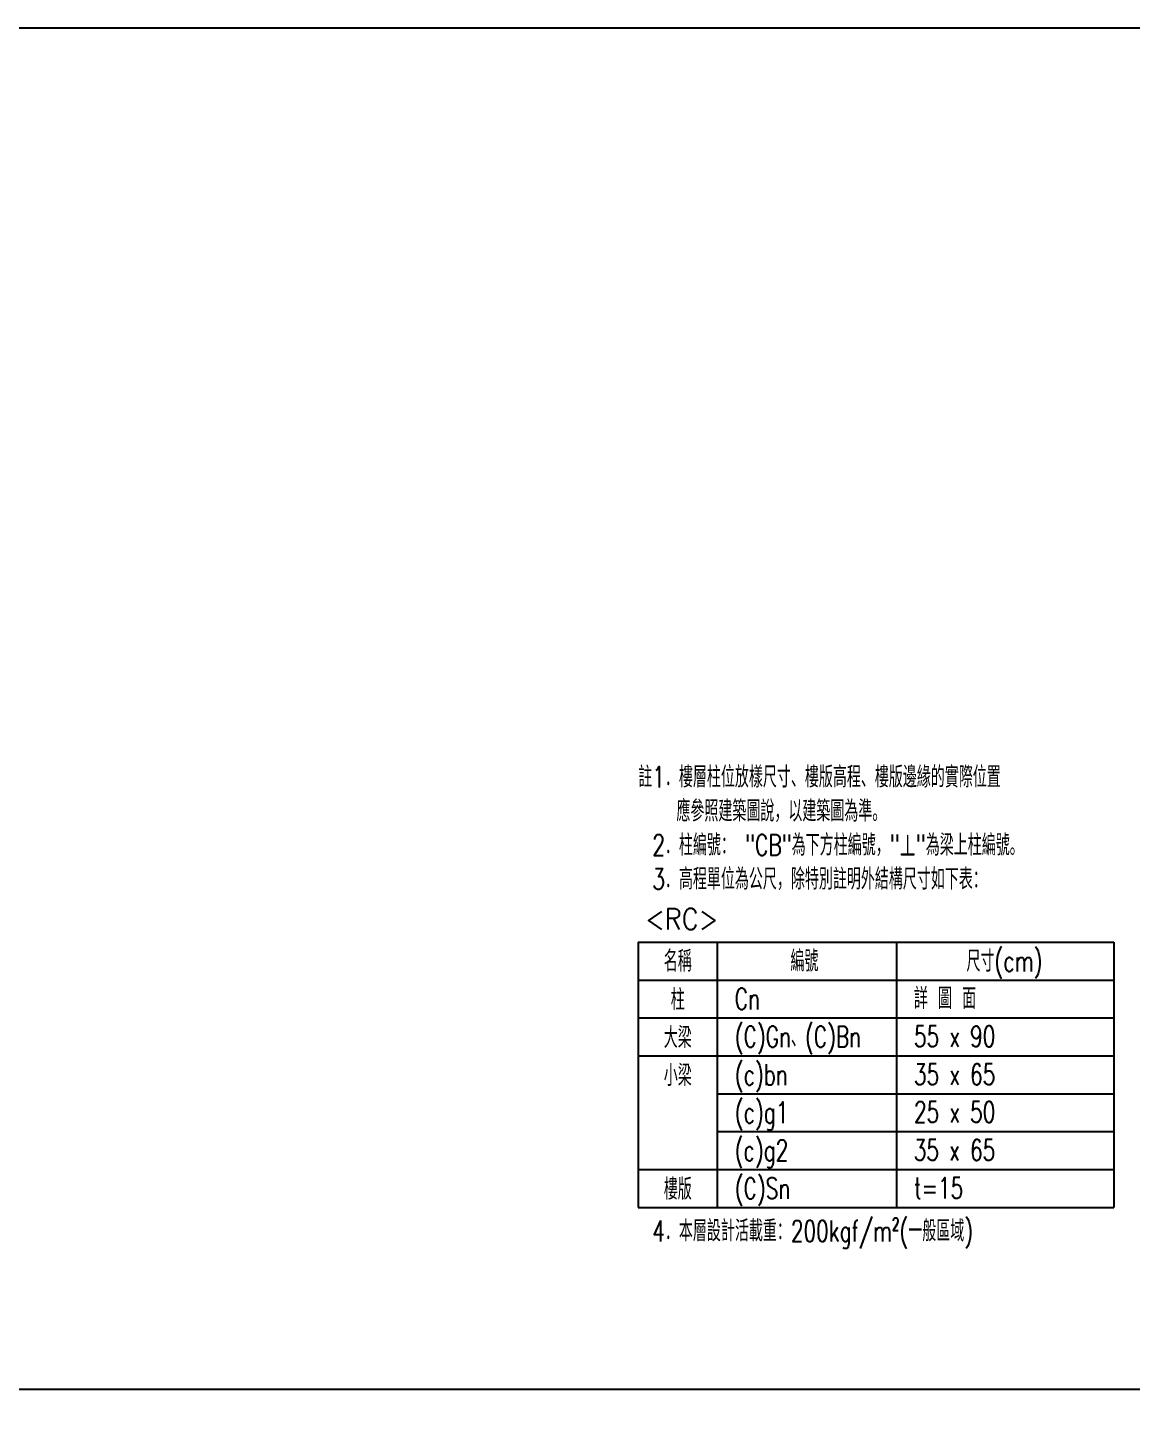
# Model space of a CAD drawing. Header units: millimetres. Extents: x -3377 to 119122, y -22007 to 15479.
# Drawn here: x 67759 to 70905, y 3802 to 7760 of the extents above; entities that cross this region are included whole.
import ezdxf
from ezdxf.enums import TextEntityAlignment as Align

# ---------------------------------------------------------------- set-up
doc = ezdxf.new("R2010")
doc.units = ezdxf.units.MM
doc.header["$LTSCALE"] = 150
doc.header["$MEASUREMENT"] = 0
doc.layers.get('0').update_dxf_attribs({"plot": 0})
for name, color, linetype in [('NOTE2', 2, 'Continuous'), ('S-TAB', 4, 'Continuous'), ('S-TEXT', 2, 'Continuous')]:
    doc.layers.add(name, color=color, linetype=linetype)
doc.styles.add('4C', font='romans.shx', dxfattribs={"width": 0.9, "height": 52.5, "bigfont": '1lsp.shx'})
doc.styles.add('CS4', font='romans.shx', dxfattribs={"width": 0.7, "height": 45, "bigfont": 'lsp.shx'})

# ---------------------------------------------------------------- blocks, each defined once
blk = doc.blocks.new('DwFm')
blk.add_lwpolyline([(-12110.4, 0), (0, 0), (0, -7760.1), (-12110.4, -7760.1)], close=True)
blk.add_lwpolyline([(-12110.4, -3880.1), (0, -3880.1)])

msp = doc.modelspace()

# ---------------------------------------------------------------- linework, layer by layer
at = {"layer": 'S-TAB'}
for p, q in [((69499.9, 5153.74), (70855.3, 5153.74)), ((69499.9, 5153.74), (69499.9, 4397.74)), ((69724.9, 5153.74), (69724.9, 4397.74)), ((70235.69, 5153.74), (70235.69, 4397.74)), ((70855.3, 5153.74), (70855.3, 4397.74)), ((69499.9, 5045.74), (70855.3, 5045.74)), ((69499.9, 4937.74), (70855.3, 4937.74)), ((69499.9, 4829.74), (70855.3, 4829.74)), ((69724.9, 4721.74), (70855.3, 4721.74)), ((69724.52, 4613.75), (70854.92, 4613.75)), ((69499.9, 4505.74), (70855.3, 4505.74)), ((69499.9, 4397.74), (70855.3, 4397.74))]:
    msp.add_line(p, q, dxfattribs=at)

# ---------------------------------------------------------------- block references
msp.add_blockref('DwFm', (72662.4, 7760.14))

# ---------------------------------------------------------------- texts
at = {"layer": 'NOTE2', "style": '4C', "width": 0.9}
msp.add_text('<RC>', height=60, dxfattribs=at).set_placement((69623.51, 5219.45), align=Align.MIDDLE_CENTER)
at = {"layer": 'S-TEXT', "linetype": 'Continuous', "style": 'CS4', "width": 0.7}
for s, p in [('註1．樓層柱位放樣尺寸、樓版高程、樓版邊緣的實際位置', (69499.9, 5594.58)), ('\u3000\u3000 應參照建築圖說，以建築圖為準。', (69499.9, 5497.63)), ('\u30002．柱編號： "CB"為下方柱編號，"⊥"為梁上柱編號。', (69499.9, 5400.69)), ('\u30003．高程單位為公尺，除特別註明外結構尺寸如下表：', (69499.9, 5303.74)), ('\u30004．本層設計活載重：200kgf/m²(一般區域)', (69499.9, 4300.8))]:
    msp.add_text(s, height=60, dxfattribs=at).set_placement(p)
at = {"layer": 'S-TEXT', "style": 'CS4', "width": 0.7}
for s, p in [('名稱', (69612.4, 5099.74)), ('編號', (69973.48, 5099.74)), ('尺寸(cm)', (70543.85, 5099.74)), ('柱', (69612.4, 4989.88)), ('大梁', (69612.4, 4881.88)), ('小梁', (69612.4, 4773.88)), ('樓版', (69612.4, 4449.88))]:
    msp.add_text(s, height=60, dxfattribs=at).set_placement(p, align=Align.MIDDLE_CENTER)
for s, p in [('詳 圖 面', (70285.69, 4993.41)), ('Cn', (69774.9, 4992.26)), ('(C)Gn、(C)Bn', (69774.9, 4884.26)), ('55 x 90', (70285.69, 4885.41)), ('(c)bn', (69774.9, 4776.26)), ('35 x 65', (70285.69, 4777.41)), ('(c)g1', (69774.9, 4668.26)), ('25 x 50', (70285.69, 4669.41)), ('(c)g2', (69774.52, 4560.26)), ('35 x 65', (70285.3, 4561.41)), ('(C)Sn', (69774.9, 4452.26)), ('t=15', (70285.69, 4453.41))]:
    msp.add_text(s, height=60, dxfattribs=at).set_placement(p, align=Align.MIDDLE_LEFT)

doc.saveas('drawing.dxf')
